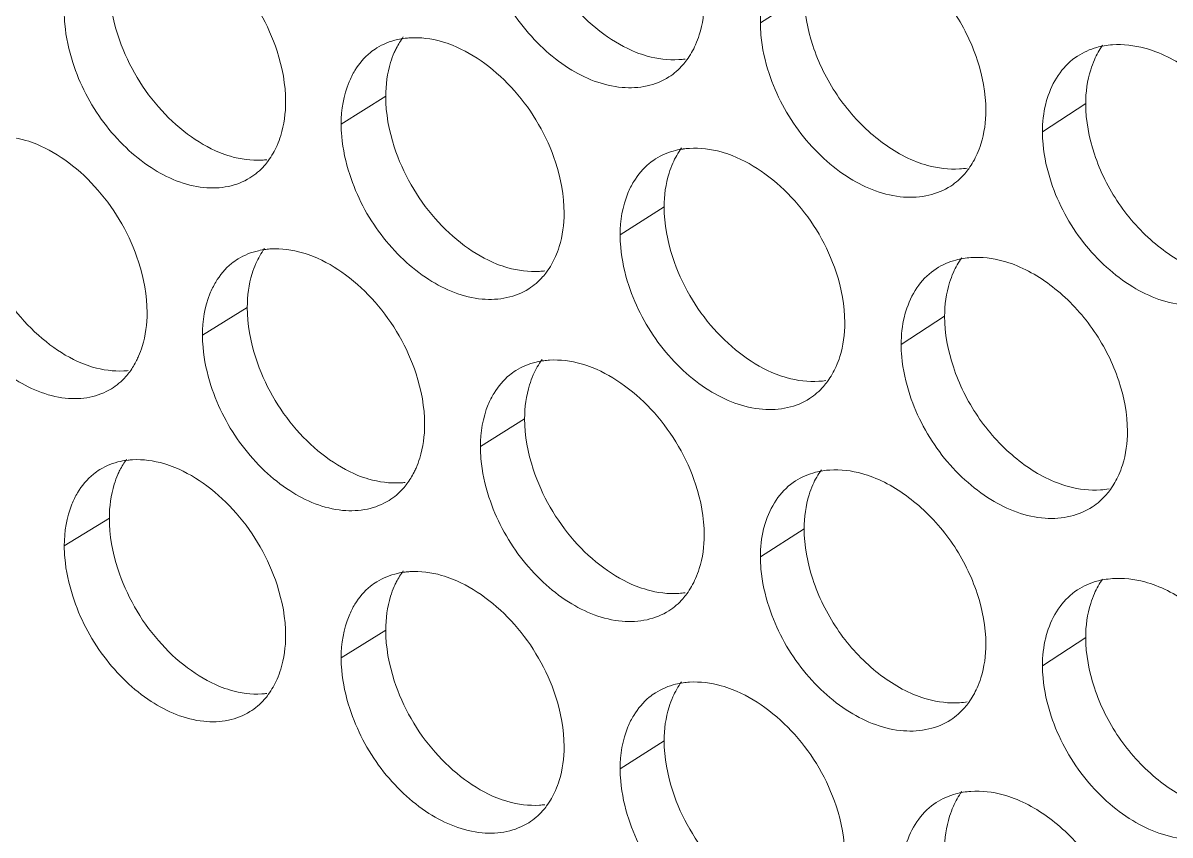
# Model space of a CAD drawing. Header units: millimetres. Extents: x 1177 to 4147, y 93 to 2194.
# Drawn here: x 2623.16 to 2640.08, y 680.4 to 692.39 of the extents above; entities that cross this region are included whole.
import ezdxf

# ---------------------------------------------------------------- set-up
doc = ezdxf.new("R2010")
doc.units = ezdxf.units.MM
doc.header["$LTSCALE"] = 0.1
doc.layers.get('0').update_dxf_attribs({"lineweight": 13})
doc.layers.add('标注', color=251, linetype='Continuous', lineweight=9)

# ---------------------------------------------------------------- blocks, each defined once
blk = doc.blocks.new('02')
for points, knots in [([(4627.348, 522.744), (4597.363, 531.299), (4553.55, 545.69), (4497.641, 568.487), (4458.71, 586.649), (4422.281, 606.068), (4388.51, 626.659), (4357.551, 648.334), (4338.416, 663.815), (4329.392, 671.722)], [0, 0, 0, 0, 0.278685, 0.411475, 0.539478, 0.662459, 0.780251, 0.892768, 1, 1, 1, 1]), ([(4626.906, 521.428), (4597.052, 529.945), (4553.424, 544.261), (4497.732, 566.923), (4458.929, 584.973), (4422.597, 604.269), (4388.892, 624.729), (4357.964, 646.263), (4338.829, 661.641), (4329.798, 669.496)], [0, 0, 0, 0, 0.278468, 0.411196, 0.539177, 0.662176, 0.780023, 0.892638, 1, 1, 1, 1]), ([(4628.518, 518.372), (4598.337, 526.935), (4554.235, 541.353), (4497.955, 564.22), (4458.766, 582.448), (4422.099, 601.945), (4388.114, 622.628), (4356.965, 644.402), (4337.717, 659.96), (4328.641, 667.907)], [0, 0, 0, 0, 0.278732, 0.411552, 0.539576, 0.662563, 0.780343, 0.892822, 1, 1, 1, 1]), ([(4328.202, 667.332), (4337.3, 659.316), (4356.601, 643.626), (4387.852, 621.677), (4421.956, 600.844), (4458.755, 581.215), (4498.091, 562.874), (4554.59, 539.876), (4598.873, 525.389), (4629.18, 516.79)], [0, 0, 0, 0, 0.107262, 0.219794, 0.337581, 0.460553, 0.588547, 0.721328, 1, 1, 1, 1])]:
    blk.add_open_spline(points, degree=3, knots=knots)
at = {"layer": '标注'}
for p, q in [((4532.96, 580.982), (4532.038, 580.39)), ((4524.143, 578.845), (4523.204, 578.26)), ((4538.893, 578.691), (4537.982, 578.095)), ((4530.01, 576.513), (4529.082, 575.923)), ((4521.226, 574.396), (4520.281, 573.814)), ((4535.921, 574.208), (4535.004, 573.614)), ((4527.071, 572.05), (4526.138, 571.463)), ((4518.32, 569.954), (4517.37, 569.374)), ((4532.96, 569.732), (4532.038, 569.14)), ((4524.143, 567.595), (4523.204, 567.01)), ((4538.893, 567.441), (4537.982, 566.845)), ((4530.01, 565.263), (4529.082, 564.673))]:
    blk.add_line(p, q, dxfattribs=at)
for centre, radius, start, end in [((4524.753, 578.385), 1.695, 93.382, 96.8256), ((4539.577, 578.199), 1.735, 93.9617, 99.8775), ((4530.215, 581.311), 1.697, 273.5926, 278.0992), ((4530.65, 576.04), 1.711, 93.6161, 98.0527), ((4521.439, 579.162), 1.666, 273.2354, 276.9082), ((4536.12, 579.024), 1.714, 273.8238, 279.3262), ((4521.82, 573.951), 1.68, 93.2591, 96.8777), ((4536.59, 573.722), 1.727, 93.8472, 99.2713), ((4527.279, 576.84), 1.689, 273.4759, 277.4824), ((4527.696, 571.584), 1.703, 93.4995, 97.4403), ((4518.536, 574.711), 1.657, 273.1165, 276.3409), ((4533.162, 574.539), 1.705, 273.7086, 278.7138), ((4518.899, 569.516), 1.671, 93.1402, 96.3143), ((4533.615, 569.253), 1.719, 93.732, 98.663), ((4524.353, 572.376), 1.681, 273.3584, 276.8634), ((4539.089, 572.266), 1.722, 273.9384, 279.9366), ((4524.753, 567.135), 1.695, 93.382, 96.8256), ((4539.577, 566.949), 1.735, 93.9617, 99.8775), ((4530.215, 570.061), 1.697, 273.5926, 278.0992), ((4530.65, 564.79), 1.711, 93.6161, 98.0527), ((4521.439, 567.912), 1.666, 273.2354, 276.9082), ((4536.12, 567.774), 1.714, 273.8238, 279.3262), ((4536.59, 562.472), 1.727, 93.8472, 99.2713), ((4527.279, 565.59), 1.689, 273.4759, 277.4824)]:
    blk.add_arc(centre, radius, start, end, dxfattribs=at)
for points, knots in [([(4527.071, 583.3), (4527.071, 582.94), (4527.249, 582.002), (4527.876, 580.91), (4528.704, 580.145), (4529.179, 579.867), (4529.422, 579.771)], [0, 0, 0, 0, 0.243106, 0.633556, 0.824063, 1, 1, 1, 1]), ([(4522.034, 578.73), (4522.034, 579.091), (4521.856, 580.03), (4521.233, 581.123), (4520.411, 581.894), (4519.939, 582.175), (4519.698, 582.273)], [0, 0, 0, 0, 0.243289, 0.634182, 0.824608, 1, 1, 1, 1]), ([(4536.79, 578.552), (4536.79, 578.912), (4536.645, 579.66), (4536.137, 580.685), (4535.377, 581.533), (4534.741, 581.939), (4534.41, 582.067)], [0, 0, 0, 0, 0.242263, 0.502569, 0.761592, 1, 1, 1, 1]), ([(4526.319, 581.647), (4526.467, 581.195), (4526.807, 580.548), (4527.441, 579.849), (4528.118, 579.312), (4528.895, 578.996), (4529.645, 579.034), (4529.97, 579.163), (4530.11, 579.252)], [0, 0, 0, 0, 0.283418, 0.424493, 0.559431, 0.79692, 0.901513, 1, 1, 1, 1]), ([(4518.32, 581.204), (4518.32, 580.844), (4518.495, 579.905), (4519.114, 578.81), (4519.933, 578.038), (4520.403, 577.757), (4520.644, 577.659)], [0, 0, 0, 0, 0.243591, 0.634592, 0.824826, 1, 1, 1, 1]), ([(4532.159, 581.155), (4532.139, 581.097), (4532.066, 580.848), (4532.038, 580.587), (4532.038, 580.39)], [0, 0, 0, 0, 0.239111, 1, 1, 1, 1]), ([(4530.672, 579.931), (4530.702, 579.999), (4530.812, 580.294), (4530.855, 580.613), (4530.855, 580.853)], [0, 0, 0, 0, 0.236789, 1, 1, 1, 1]), ([(4532.96, 580.982), (4532.96, 580.622), (4533.104, 579.874), (4533.608, 578.848), (4534.364, 577.998), (4534.999, 577.592), (4535.328, 577.464)], [0, 0, 0, 0, 0.242567, 0.503029, 0.761892, 1, 1, 1, 1]), ([(4517.37, 580.624), (4517.37, 580.537), (4517.387, 580.176), (4517.465, 579.819), (4517.549, 579.557)], [0, 0, 0, 0, 0.23931, 1, 1, 1, 1]), ([(4532.038, 580.39), (4532.038, 580.304), (4532.055, 579.943), (4532.135, 579.586), (4532.221, 579.326)], [0, 0, 0, 0, 0.239506, 1, 1, 1, 1]), ([(4524.551, 580.068), (4524.497, 580.062), (4524.288, 580.026), (4524.086, 579.947), (4523.953, 579.863)], [0, 0, 0, 0, 0.256955, 1, 1, 1, 1]), ([(4524.514, 580.097), (4524.458, 580.021), (4524.391, 579.912), (4524.337, 579.796), (4524.324, 579.767)], [0, 0, 0, 0, 0.744132, 1, 1, 1, 1]), ([(4525.55, 579.92), (4525.475, 579.95), (4525.187, 580.049), (4524.876, 580.091), (4524.653, 580.077)], [0, 0, 0, 0, 0.265285, 1, 1, 1, 1]), ([(4527.903, 576.388), (4527.903, 576.749), (4527.725, 577.688), (4527.096, 578.778), (4526.268, 579.545), (4525.793, 579.823), (4525.55, 579.92)], [0, 0, 0, 0, 0.242965, 0.633489, 0.824097, 1, 1, 1, 1]), ([(4539.279, 579.909), (4539.229, 579.9), (4539.032, 579.856), (4538.844, 579.774), (4538.719, 579.692)], [0, 0, 0, 0, 0.255872, 1, 1, 1, 1]), ([(4540.371, 579.783), (4540.295, 579.812), (4540, 579.908), (4539.684, 579.946), (4539.457, 579.93)], [0, 0, 0, 0, 0.264534, 1, 1, 1, 1]), ([(4523.953, 579.863), (4523.907, 579.834), (4523.727, 579.706), (4523.581, 579.533), (4523.494, 579.391)], [0, 0, 0, 0, 0.245938, 1, 1, 1, 1]), ([(4524.324, 579.767), (4524.294, 579.699), (4524.185, 579.403), (4524.143, 579.085), (4524.143, 578.845)], [0, 0, 0, 0, 0.236404, 1, 1, 1, 1]), ([(4529.422, 579.771), (4529.497, 579.742), (4529.786, 579.643), (4530.097, 579.603), (4530.321, 579.618)], [0, 0, 0, 0, 0.264899, 1, 1, 1, 1]), ([(4538.719, 579.692), (4538.578, 579.599), (4538.322, 579.35), (4538.163, 579.033), (4538.104, 578.863)], [0, 0, 0, 0, 0.48481, 1, 1, 1, 1]), ([(4542.768, 576.28), (4542.768, 576.64), (4542.622, 577.387), (4542.109, 578.41), (4541.344, 579.255), (4540.704, 579.657), (4540.371, 579.783)], [0, 0, 0, 0, 0.241944, 0.50194, 0.761004, 1, 1, 1, 1]), ([(4517.549, 579.557), (4517.695, 579.106), (4518.028, 578.46), (4518.651, 577.757), (4519.316, 577.216), (4520.081, 576.891), (4520.822, 576.917), (4521.144, 577.04), (4521.283, 577.126)], [0, 0, 0, 0, 0.284613, 0.426043, 0.561135, 0.798206, 0.902216, 1, 1, 1, 1]), ([(4530.11, 579.252), (4530.219, 579.321), (4530.353, 579.438), (4530.461, 579.574), (4530.488, 579.61)], [0, 0, 0, 0, 0.745196, 1, 1, 1, 1]), ([(4539.077, 579.615), (4539.047, 579.547), (4538.936, 579.251), (4538.893, 578.932), (4538.893, 578.691)], [0, 0, 0, 0, 0.237139, 1, 1, 1, 1]), ([(4523.494, 579.391), (4523.447, 579.313), (4523.27, 578.962), (4523.204, 578.56), (4523.204, 578.26)], [0, 0, 0, 0, 0.233396, 1, 1, 1, 1]), ([(4532.221, 579.326), (4532.37, 578.872), (4532.714, 578.224), (4533.356, 577.527), (4534.041, 576.993), (4534.827, 576.684), (4535.582, 576.73), (4535.909, 576.863), (4536.049, 576.954)], [0, 0, 0, 0, 0.282632, 0.423473, 0.558313, 0.796079, 0.901055, 1, 1, 1, 1]), ([(4521.853, 577.81), (4521.883, 577.878), (4521.992, 578.173), (4522.034, 578.491), (4522.034, 578.73)], [0, 0, 0, 0, 0.236346, 1, 1, 1, 1]), ([(4524.143, 578.845), (4524.143, 578.484), (4524.32, 577.546), (4524.944, 576.454), (4525.769, 575.686), (4526.243, 575.407), (4526.485, 575.31)], [0, 0, 0, 0, 0.243267, 0.6339, 0.824316, 1, 1, 1, 1]), ([(4538.104, 578.863), (4538.084, 578.804), (4538.01, 578.555), (4537.982, 578.293), (4537.982, 578.095)], [0, 0, 0, 0, 0.239305, 1, 1, 1, 1]), ([(4538.893, 578.691), (4538.893, 578.331), (4539.037, 577.584), (4539.546, 576.559), (4540.308, 575.713), (4540.946, 575.311), (4541.278, 575.185)], [0, 0, 0, 0, 0.242248, 0.5024, 0.761305, 1, 1, 1, 1]), ([(4536.606, 577.629), (4536.636, 577.697), (4536.747, 577.993), (4536.79, 578.312), (4536.79, 578.552)], [0, 0, 0, 0, 0.237083, 1, 1, 1, 1]), ([(4523.204, 578.26), (4523.204, 578.173), (4523.221, 577.812), (4523.3, 577.455), (4523.385, 577.194)], [0, 0, 0, 0, 0.239387, 1, 1, 1, 1]), ([(4516.789, 577.835), (4516.715, 577.865), (4516.43, 577.966), (4516.123, 578.01), (4515.901, 577.999)], [0, 0, 0, 0, 0.265755, 1, 1, 1, 1]), ([(4537.982, 578.095), (4537.982, 578.009), (4537.999, 577.648), (4538.079, 577.292), (4538.166, 577.032)], [0, 0, 0, 0, 0.239586, 1, 1, 1, 1]), ([(4519.116, 574.287), (4519.116, 574.648), (4518.939, 575.587), (4518.318, 576.681), (4517.499, 577.454), (4517.029, 577.737), (4516.789, 577.835)], [0, 0, 0, 0, 0.243452, 0.63453, 0.824864, 1, 1, 1, 1]), ([(4530.41, 577.734), (4530.357, 577.727), (4530.153, 577.688), (4529.957, 577.607), (4529.827, 577.524)], [0, 0, 0, 0, 0.256503, 1, 1, 1, 1]), ([(4531.446, 577.594), (4531.37, 577.624), (4531.079, 577.722), (4530.767, 577.762), (4530.542, 577.748)], [0, 0, 0, 0, 0.264979, 1, 1, 1, 1]), ([(4520.644, 577.659), (4520.718, 577.629), (4521.004, 577.529), (4521.311, 577.486), (4521.533, 577.499)], [0, 0, 0, 0, 0.265359, 1, 1, 1, 1]), ([(4521.283, 577.126), (4521.395, 577.195), (4521.532, 577.313), (4521.643, 577.451), (4521.669, 577.488)], [0, 0, 0, 0, 0.744745, 1, 1, 1, 1]), ([(4529.827, 577.524), (4529.781, 577.495), (4529.602, 577.365), (4529.457, 577.191), (4529.37, 577.048)], [0, 0, 0, 0, 0.246085, 1, 1, 1, 1]), ([(4533.817, 574.074), (4533.817, 574.434), (4533.637, 575.373), (4533.002, 576.461), (4532.168, 577.223), (4531.69, 577.499), (4531.446, 577.594)], [0, 0, 0, 0, 0.242644, 0.632801, 0.82359, 1, 1, 1, 1]), ([(4535.328, 577.464), (4535.404, 577.435), (4535.696, 577.338), (4536.009, 577.299), (4536.234, 577.314)], [0, 0, 0, 0, 0.264601, 1, 1, 1, 1]), ([(4530.192, 577.435), (4530.162, 577.367), (4530.052, 577.072), (4530.01, 576.753), (4530.01, 576.513)], [0, 0, 0, 0, 0.236699, 1, 1, 1, 1]), ([(4536.049, 576.954), (4536.159, 577.026), (4536.293, 577.144), (4536.402, 577.282), (4536.428, 577.319)], [0, 0, 0, 0, 0.74529, 1, 1, 1, 1]), ([(4523.385, 577.194), (4523.532, 576.741), (4523.869, 576.095), (4524.5, 575.395), (4525.173, 574.857), (4525.946, 574.537), (4526.693, 574.571), (4527.017, 574.698), (4527.156, 574.786)], [0, 0, 0, 0, 0.283814, 0.425007, 0.559995, 0.797345, 0.901745, 1, 1, 1, 1]), ([(4529.37, 577.048), (4529.323, 576.971), (4529.148, 576.621), (4529.082, 576.222), (4529.082, 575.923)], [0, 0, 0, 0, 0.23391, 1, 1, 1, 1]), ([(4538.166, 577.032), (4538.317, 576.577), (4538.665, 575.929), (4539.314, 575.234), (4540.007, 574.703), (4540.802, 574.4), (4541.563, 574.454), (4541.891, 574.592), (4542.032, 574.685)], [0, 0, 0, 0, 0.281854, 0.422466, 0.557209, 0.795252, 0.900604, 1, 1, 1, 1]), ([(4515.425, 576.77), (4515.425, 576.409), (4515.6, 575.47), (4516.216, 574.374), (4517.032, 573.6), (4517.5, 573.317), (4517.74, 573.219)], [0, 0, 0, 0, 0.243755, 0.63494, 0.825083, 1, 1, 1, 1]), ([(4530.01, 576.513), (4530.01, 576.152), (4530.189, 575.214), (4530.818, 574.124), (4531.649, 573.361), (4532.126, 573.084), (4532.37, 572.989)], [0, 0, 0, 0, 0.242946, 0.633213, 0.82381, 1, 1, 1, 1]), ([(4527.721, 575.467), (4527.752, 575.535), (4527.861, 575.83), (4527.903, 576.148), (4527.903, 576.388)], [0, 0, 0, 0, 0.236641, 1, 1, 1, 1]), ([(4529.082, 575.923), (4529.082, 575.837), (4529.1, 575.476), (4529.179, 575.119), (4529.265, 574.858)], [0, 0, 0, 0, 0.239466, 1, 1, 1, 1]), ([(4521.619, 575.618), (4521.566, 575.612), (4521.361, 575.577), (4521.163, 575.499), (4521.032, 575.418)], [0, 0, 0, 0, 0.256832, 1, 1, 1, 1]), ([(4522.619, 575.468), (4522.544, 575.498), (4522.257, 575.598), (4521.947, 575.64), (4521.724, 575.628)], [0, 0, 0, 0, 0.26544, 1, 1, 1, 1]), ([(4521.032, 575.418), (4520.984, 575.389), (4520.798, 575.256), (4520.648, 575.075), (4520.56, 574.927)], [0, 0, 0, 0, 0.245581, 1, 1, 1, 1]), ([(4521.406, 575.318), (4521.376, 575.25), (4521.267, 574.954), (4521.226, 574.636), (4521.226, 574.396)], [0, 0, 0, 0, 0.236256, 1, 1, 1, 1]), ([(4524.963, 571.931), (4524.963, 572.291), (4524.785, 573.23), (4524.159, 574.322), (4523.334, 575.091), (4522.86, 575.371), (4522.619, 575.468)], [0, 0, 0, 0, 0.243126, 0.633835, 0.824352, 1, 1, 1, 1]), ([(4526.485, 575.31), (4526.56, 575.281), (4526.848, 575.182), (4527.158, 575.141), (4527.381, 575.154)], [0, 0, 0, 0, 0.265051, 1, 1, 1, 1]), ([(4536.312, 575.427), (4536.261, 575.419), (4536.062, 575.376), (4535.871, 575.294), (4535.744, 575.212)], [0, 0, 0, 0, 0.256076, 1, 1, 1, 1]), ([(4537.385, 575.297), (4537.309, 575.326), (4537.016, 575.423), (4536.701, 575.461), (4536.474, 575.446)], [0, 0, 0, 0, 0.264681, 1, 1, 1, 1]), ([(4539.773, 571.787), (4539.773, 572.147), (4539.628, 572.895), (4539.118, 573.919), (4538.355, 574.766), (4537.717, 575.17), (4537.385, 575.297)], [0, 0, 0, 0, 0.242103, 0.502254, 0.761298, 1, 1, 1, 1]), ([(4514.648, 575.124), (4514.793, 574.673), (4515.124, 574.027), (4515.744, 573.324), (4516.404, 572.782), (4517.165, 572.453), (4517.903, 572.475), (4518.224, 572.596), (4518.362, 572.681)], [0, 0, 0, 0, 0.285015, 0.426566, 0.56171, 0.798641, 0.902454, 1, 1, 1, 1]), ([(4527.156, 574.786), (4527.265, 574.855), (4527.399, 574.97), (4527.507, 575.105), (4527.534, 575.141)], [0, 0, 0, 0, 0.745148, 1, 1, 1, 1]), ([(4535.744, 575.212), (4535.602, 575.12), (4535.344, 574.87), (4535.185, 574.551), (4535.126, 574.381)], [0, 0, 0, 0, 0.484433, 1, 1, 1, 1]), ([(4536.105, 575.132), (4536.074, 575.063), (4535.964, 574.768), (4535.921, 574.449), (4535.921, 574.208)], [0, 0, 0, 0, 0.236993, 1, 1, 1, 1]), ([(4520.56, 574.927), (4520.514, 574.849), (4520.344, 574.502), (4520.281, 574.109), (4520.281, 573.814)], [0, 0, 0, 0, 0.233434, 1, 1, 1, 1]), ([(4529.265, 574.858), (4529.413, 574.405), (4529.755, 573.758), (4530.393, 573.059), (4531.074, 572.524), (4531.856, 572.211), (4532.608, 572.253), (4532.934, 572.384), (4533.074, 572.474)], [0, 0, 0, 0, 0.283024, 0.423982, 0.55887, 0.796498, 0.901283, 1, 1, 1, 1]), ([(4521.226, 574.396), (4521.226, 574.036), (4521.402, 573.097), (4522.024, 572.004), (4522.845, 571.233), (4523.318, 570.953), (4523.559, 570.856)], [0, 0, 0, 0, 0.243429, 0.634245, 0.824571, 1, 1, 1, 1]), ([(4535.126, 574.381), (4535.106, 574.322), (4535.033, 574.073), (4535.004, 573.812), (4535.004, 573.614)], [0, 0, 0, 0, 0.239208, 1, 1, 1, 1]), ([(4518.936, 573.366), (4518.965, 573.434), (4519.074, 573.729), (4519.116, 574.047), (4519.116, 574.287)], [0, 0, 0, 0, 0.236199, 1, 1, 1, 1]), ([(4535.921, 574.208), (4535.921, 573.848), (4536.065, 573.1), (4536.572, 572.075), (4537.331, 571.227), (4537.967, 570.823), (4538.298, 570.696)], [0, 0, 0, 0, 0.242407, 0.502714, 0.761597, 1, 1, 1, 1]), ([(4533.633, 573.151), (4533.664, 573.22), (4533.774, 573.515), (4533.817, 573.834), (4533.817, 574.074)], [0, 0, 0, 0, 0.236936, 1, 1, 1, 1]), ([(4520.281, 573.814), (4520.281, 573.727), (4520.299, 573.366), (4520.377, 573.009), (4520.461, 572.747)], [0, 0, 0, 0, 0.239348, 1, 1, 1, 1]), ([(4535.004, 573.614), (4535.004, 573.528), (4535.022, 573.167), (4535.102, 572.811), (4535.188, 572.55)], [0, 0, 0, 0, 0.239546, 1, 1, 1, 1]), ([(4518.75, 573.041), (4518.805, 573.116), (4518.87, 573.224), (4518.923, 573.337), (4518.936, 573.366)], [0, 0, 0, 0, 0.744058, 1, 1, 1, 1]), ([(4517.74, 573.219), (4517.814, 573.188), (4518.098, 573.088), (4518.405, 573.044), (4518.626, 573.057)], [0, 0, 0, 0, 0.265516, 1, 1, 1, 1]), ([(4527.475, 573.273), (4527.422, 573.266), (4527.215, 573.229), (4527.016, 573.148), (4526.884, 573.065)], [0, 0, 0, 0, 0.256726, 1, 1, 1, 1]), ([(4528.493, 573.129), (4528.417, 573.159), (4528.127, 573.257), (4527.816, 573.298), (4527.592, 573.284)], [0, 0, 0, 0, 0.265131, 1, 1, 1, 1]), ([(4530.855, 569.603), (4530.855, 569.963), (4530.675, 570.902), (4530.044, 571.991), (4529.212, 572.755), (4528.736, 573.033), (4528.493, 573.129)], [0, 0, 0, 0, 0.242804, 0.633144, 0.823843, 1, 1, 1, 1]), ([(4518.362, 572.681), (4518.475, 572.75), (4518.612, 572.867), (4518.723, 573.005), (4518.75, 573.041)], [0, 0, 0, 0, 0.744664, 1, 1, 1, 1]), ([(4526.884, 573.065), (4526.838, 573.036), (4526.659, 572.907), (4526.513, 572.733), (4526.427, 572.591)], [0, 0, 0, 0, 0.246012, 1, 1, 1, 1]), ([(4527.253, 572.973), (4527.223, 572.904), (4527.113, 572.609), (4527.071, 572.29), (4527.071, 572.05)], [0, 0, 0, 0, 0.236551, 1, 1, 1, 1]), ([(4532.37, 572.989), (4532.445, 572.96), (4532.736, 572.862), (4533.048, 572.823), (4533.272, 572.838)], [0, 0, 0, 0, 0.264749, 1, 1, 1, 1]), ([(4520.461, 572.747), (4520.608, 572.295), (4520.943, 571.649), (4521.57, 570.947), (4522.239, 570.408), (4523.008, 570.086), (4523.752, 570.116), (4524.075, 570.241), (4524.214, 570.327)], [0, 0, 0, 0, 0.284212, 0.425524, 0.560563, 0.797774, 0.901979, 1, 1, 1, 1]), ([(4533.074, 572.474), (4533.184, 572.545), (4533.317, 572.663), (4533.426, 572.8), (4533.452, 572.836)], [0, 0, 0, 0, 0.745243, 1, 1, 1, 1]), ([(4526.427, 572.591), (4526.379, 572.513), (4526.203, 572.163), (4526.138, 571.763), (4526.138, 571.463)], [0, 0, 0, 0, 0.233654, 1, 1, 1, 1]), ([(4535.188, 572.55), (4535.338, 572.096), (4535.684, 571.448), (4536.329, 570.752), (4537.019, 570.22), (4537.809, 569.913), (4538.567, 569.963), (4538.895, 570.099), (4539.035, 570.191)], [0, 0, 0, 0, 0.282242, 0.422968, 0.557759, 0.795664, 0.900828, 1, 1, 1, 1]), ([(4524.782, 571.01), (4524.812, 571.078), (4524.921, 571.373), (4524.963, 571.691), (4524.963, 571.931)], [0, 0, 0, 0, 0.236494, 1, 1, 1, 1]), ([(4527.071, 572.05), (4527.071, 571.69), (4527.249, 570.752), (4527.876, 569.66), (4528.704, 568.895), (4529.179, 568.617), (4529.422, 568.521)], [0, 0, 0, 0, 0.243106, 0.633556, 0.824063, 1, 1, 1, 1]), ([(4539.589, 570.864), (4539.619, 570.932), (4539.73, 571.228), (4539.773, 571.547), (4539.773, 571.787)], [0, 0, 0, 0, 0.23723, 1, 1, 1, 1]), ([(4526.138, 571.463), (4526.138, 571.377), (4526.155, 571.016), (4526.234, 570.659), (4526.319, 570.397)], [0, 0, 0, 0, 0.239426, 1, 1, 1, 1]), ([(4518.684, 571.2), (4518.63, 571.125), (4518.565, 571.018), (4518.512, 570.905), (4518.499, 570.876)], [0, 0, 0, 0, 0.744038, 1, 1, 1, 1]), ([(4519.698, 571.023), (4519.624, 571.053), (4519.338, 571.154), (4519.03, 571.197), (4518.807, 571.185)], [0, 0, 0, 0, 0.265596, 1, 1, 1, 1]), ([(4518.122, 570.98), (4518.074, 570.95), (4517.887, 570.818), (4517.737, 570.637), (4517.649, 570.488)], [0, 0, 0, 0, 0.245477, 1, 1, 1, 1]), ([(4518.715, 571.177), (4518.662, 571.171), (4518.455, 571.138), (4518.255, 571.061), (4518.122, 570.98)], [0, 0, 0, 0, 0.257038, 1, 1, 1, 1]), ([(4522.034, 567.48), (4522.034, 567.841), (4521.856, 568.78), (4521.233, 569.873), (4520.411, 570.644), (4519.939, 570.925), (4519.698, 571.023)], [0, 0, 0, 0, 0.243289, 0.634182, 0.824608, 1, 1, 1, 1]), ([(4524.591, 570.679), (4524.647, 570.755), (4524.714, 570.864), (4524.769, 570.98), (4524.782, 571.01)], [0, 0, 0, 0, 0.744156, 1, 1, 1, 1]), ([(4533.356, 570.952), (4533.304, 570.944), (4533.102, 570.904), (4532.909, 570.822), (4532.78, 570.74)], [0, 0, 0, 0, 0.256287, 1, 1, 1, 1]), ([(4534.41, 570.817), (4534.334, 570.847), (4534.042, 570.944), (4533.729, 570.983), (4533.503, 570.968)], [0, 0, 0, 0, 0.264829, 1, 1, 1, 1]), ([(4518.499, 570.876), (4518.469, 570.808), (4518.361, 570.512), (4518.32, 570.194), (4518.32, 569.954)], [0, 0, 0, 0, 0.236109, 1, 1, 1, 1]), ([(4523.559, 570.856), (4523.633, 570.826), (4523.92, 570.727), (4524.229, 570.685), (4524.452, 570.698)], [0, 0, 0, 0, 0.265204, 1, 1, 1, 1]), ([(4532.78, 570.74), (4532.637, 570.648), (4532.377, 570.397), (4532.218, 570.077), (4532.159, 569.905)], [0, 0, 0, 0, 0.484049, 1, 1, 1, 1]), ([(4536.79, 567.302), (4536.79, 567.662), (4536.645, 568.41), (4536.137, 569.435), (4535.377, 570.283), (4534.741, 570.689), (4534.41, 570.817)], [0, 0, 0, 0, 0.242263, 0.502569, 0.761592, 1, 1, 1, 1]), ([(4538.298, 570.696), (4538.374, 570.667), (4538.667, 570.57), (4538.981, 570.533), (4539.207, 570.548)], [0, 0, 0, 0, 0.264454, 1, 1, 1, 1]), ([(4517.649, 570.488), (4517.603, 570.411), (4517.433, 570.064), (4517.37, 569.67), (4517.37, 569.374)], [0, 0, 0, 0, 0.233202, 1, 1, 1, 1]), ([(4524.214, 570.327), (4524.323, 570.395), (4524.456, 570.51), (4524.565, 570.644), (4524.591, 570.679)], [0, 0, 0, 0, 0.745099, 1, 1, 1, 1]), ([(4533.143, 570.655), (4533.113, 570.587), (4533.003, 570.291), (4532.96, 569.972), (4532.96, 569.732)], [0, 0, 0, 0, 0.236846, 1, 1, 1, 1]), ([(4539.035, 570.191), (4539.145, 570.263), (4539.279, 570.383), (4539.388, 570.522), (4539.415, 570.559)], [0, 0, 0, 0, 0.745335, 1, 1, 1, 1]), ([(4526.319, 570.397), (4526.467, 569.945), (4526.807, 569.298), (4527.441, 568.599), (4528.118, 568.062), (4528.895, 567.746), (4529.645, 567.784), (4529.97, 567.913), (4530.11, 568.002)], [0, 0, 0, 0, 0.283418, 0.424493, 0.559431, 0.79692, 0.901513, 1, 1, 1, 1]), ([(4518.32, 569.954), (4518.32, 569.594), (4518.495, 568.655), (4519.114, 567.56), (4519.933, 566.788), (4520.403, 566.507), (4520.644, 566.409)], [0, 0, 0, 0, 0.243591, 0.634592, 0.824826, 1, 1, 1, 1]), ([(4532.159, 569.905), (4532.139, 569.847), (4532.066, 569.598), (4532.038, 569.337), (4532.038, 569.14)], [0, 0, 0, 0, 0.239111, 1, 1, 1, 1]), ([(4532.96, 569.732), (4532.96, 569.372), (4533.104, 568.624), (4533.608, 567.598), (4534.364, 566.748), (4534.999, 566.342), (4535.328, 566.214)], [0, 0, 0, 0, 0.242567, 0.503029, 0.761892, 1, 1, 1, 1]), ([(4530.672, 568.681), (4530.702, 568.749), (4530.812, 569.044), (4530.855, 569.363), (4530.855, 569.603)], [0, 0, 0, 0, 0.236789, 1, 1, 1, 1]), ([(4517.37, 569.374), (4517.37, 569.287), (4517.387, 568.926), (4517.465, 568.569), (4517.549, 568.307)], [0, 0, 0, 0, 0.23931, 1, 1, 1, 1]), ([(4532.038, 569.14), (4532.038, 569.054), (4532.055, 568.693), (4532.135, 568.336), (4532.221, 568.076)], [0, 0, 0, 0, 0.239506, 1, 1, 1, 1]), ([(4524.551, 568.818), (4524.497, 568.812), (4524.288, 568.776), (4524.086, 568.697), (4523.953, 568.613)], [0, 0, 0, 0, 0.256955, 1, 1, 1, 1]), ([(4524.514, 568.847), (4524.458, 568.771), (4524.391, 568.662), (4524.337, 568.546), (4524.324, 568.517)], [0, 0, 0, 0, 0.744132, 1, 1, 1, 1]), ([(4525.55, 568.67), (4525.475, 568.7), (4525.187, 568.799), (4524.876, 568.841), (4524.653, 568.827)], [0, 0, 0, 0, 0.265285, 1, 1, 1, 1]), ([(4523.953, 568.613), (4523.907, 568.584), (4523.727, 568.456), (4523.581, 568.283), (4523.494, 568.141)], [0, 0, 0, 0, 0.245938, 1, 1, 1, 1]), ([(4527.903, 565.138), (4527.903, 565.499), (4527.725, 566.438), (4527.096, 567.528), (4526.268, 568.295), (4525.793, 568.573), (4525.55, 568.67)], [0, 0, 0, 0, 0.242965, 0.633489, 0.824097, 1, 1, 1, 1]), ([(4529.422, 568.521), (4529.497, 568.492), (4529.786, 568.393), (4530.097, 568.353), (4530.321, 568.368)], [0, 0, 0, 0, 0.264899, 1, 1, 1, 1]), ([(4539.279, 568.659), (4539.229, 568.65), (4539.032, 568.606), (4538.844, 568.524), (4538.719, 568.442)], [0, 0, 0, 0, 0.255872, 1, 1, 1, 1]), ([(4540.371, 568.533), (4540.295, 568.562), (4540, 568.658), (4539.684, 568.696), (4539.457, 568.68)], [0, 0, 0, 0, 0.264534, 1, 1, 1, 1]), ([(4542.768, 565.03), (4542.768, 565.39), (4542.622, 566.137), (4542.109, 567.16), (4541.344, 568.005), (4540.704, 568.407), (4540.371, 568.533)], [0, 0, 0, 0, 0.241944, 0.50194, 0.761004, 1, 1, 1, 1]), ([(4517.549, 568.307), (4517.695, 567.856), (4518.028, 567.21), (4518.651, 566.507), (4519.316, 565.966), (4520.081, 565.641), (4520.822, 565.667), (4521.144, 565.79), (4521.283, 565.876)], [0, 0, 0, 0, 0.284613, 0.426043, 0.561135, 0.798206, 0.902216, 1, 1, 1, 1]), ([(4524.324, 568.517), (4524.294, 568.449), (4524.185, 568.153), (4524.143, 567.835), (4524.143, 567.595)], [0, 0, 0, 0, 0.236404, 1, 1, 1, 1]), ([(4530.11, 568.002), (4530.219, 568.071), (4530.353, 568.188), (4530.461, 568.324), (4530.488, 568.36)], [0, 0, 0, 0, 0.745196, 1, 1, 1, 1]), ([(4538.719, 568.442), (4538.578, 568.349), (4538.322, 568.1), (4538.163, 567.783), (4538.104, 567.613)], [0, 0, 0, 0, 0.48481, 1, 1, 1, 1]), ([(4539.077, 568.365), (4539.047, 568.297), (4538.936, 568.001), (4538.893, 567.682), (4538.893, 567.441)], [0, 0, 0, 0, 0.237139, 1, 1, 1, 1]), ([(4523.494, 568.141), (4523.447, 568.063), (4523.27, 567.712), (4523.204, 567.31), (4523.204, 567.01)], [0, 0, 0, 0, 0.233396, 1, 1, 1, 1]), ([(4532.221, 568.076), (4532.37, 567.622), (4532.714, 566.974), (4533.356, 566.277), (4534.041, 565.743), (4534.827, 565.434), (4535.582, 565.48), (4535.909, 565.613), (4536.049, 565.704)], [0, 0, 0, 0, 0.282632, 0.423473, 0.558313, 0.796079, 0.901055, 1, 1, 1, 1]), ([(4524.143, 567.595), (4524.143, 567.234), (4524.32, 566.296), (4524.944, 565.204), (4525.769, 564.436), (4526.243, 564.157), (4526.485, 564.06)], [0, 0, 0, 0, 0.243267, 0.6339, 0.824316, 1, 1, 1, 1]), ([(4538.104, 567.613), (4538.084, 567.554), (4538.01, 567.305), (4537.982, 567.043), (4537.982, 566.845)], [0, 0, 0, 0, 0.239305, 1, 1, 1, 1]), ([(4521.853, 566.56), (4521.883, 566.628), (4521.992, 566.923), (4522.034, 567.241), (4522.034, 567.48)], [0, 0, 0, 0, 0.236346, 1, 1, 1, 1]), ([(4538.893, 567.441), (4538.893, 567.081), (4539.037, 566.334), (4539.546, 565.309), (4540.308, 564.463), (4540.946, 564.061), (4541.278, 563.935)], [0, 0, 0, 0, 0.242248, 0.5024, 0.761305, 1, 1, 1, 1]), ([(4536.606, 566.379), (4536.636, 566.447), (4536.747, 566.743), (4536.79, 567.062), (4536.79, 567.302)], [0, 0, 0, 0, 0.237083, 1, 1, 1, 1]), ([(4523.204, 567.01), (4523.204, 566.923), (4523.221, 566.562), (4523.3, 566.205), (4523.385, 565.944)], [0, 0, 0, 0, 0.239387, 1, 1, 1, 1]), ([(4537.982, 566.845), (4537.982, 566.759), (4537.999, 566.398), (4538.079, 566.042), (4538.166, 565.782)], [0, 0, 0, 0, 0.239586, 1, 1, 1, 1]), ([(4520.644, 566.409), (4520.718, 566.379), (4521.004, 566.279), (4521.311, 566.236), (4521.533, 566.249)], [0, 0, 0, 0, 0.265359, 1, 1, 1, 1]), ([(4530.41, 566.484), (4530.357, 566.477), (4530.153, 566.438), (4529.957, 566.357), (4529.827, 566.274)], [0, 0, 0, 0, 0.256503, 1, 1, 1, 1]), ([(4531.446, 566.344), (4531.37, 566.374), (4531.079, 566.472), (4530.767, 566.512), (4530.542, 566.498)], [0, 0, 0, 0, 0.264979, 1, 1, 1, 1]), ([(4533.817, 562.824), (4533.817, 563.184), (4533.637, 564.123), (4533.002, 565.211), (4532.168, 565.973), (4531.69, 566.249), (4531.446, 566.344)], [0, 0, 0, 0, 0.242644, 0.632801, 0.82359, 1, 1, 1, 1]), ([(4521.283, 565.876), (4521.395, 565.945), (4521.532, 566.063), (4521.643, 566.201), (4521.669, 566.238)], [0, 0, 0, 0, 0.744745, 1, 1, 1, 1]), ([(4529.827, 566.274), (4529.781, 566.245), (4529.602, 566.115), (4529.457, 565.941), (4529.37, 565.798)], [0, 0, 0, 0, 0.246085, 1, 1, 1, 1]), ([(4530.192, 566.185), (4530.162, 566.117), (4530.052, 565.822), (4530.01, 565.503), (4530.01, 565.263)], [0, 0, 0, 0, 0.236699, 1, 1, 1, 1]), ([(4535.328, 566.214), (4535.404, 566.185), (4535.696, 566.088), (4536.009, 566.049), (4536.234, 566.064)], [0, 0, 0, 0, 0.264601, 1, 1, 1, 1]), ([(4523.385, 565.944), (4523.532, 565.491), (4523.869, 564.845), (4524.5, 564.145), (4525.173, 563.607), (4525.946, 563.287), (4526.693, 563.321), (4527.017, 563.448), (4527.156, 563.536)], [0, 0, 0, 0, 0.283814, 0.425007, 0.559995, 0.797345, 0.901745, 1, 1, 1, 1]), ([(4536.049, 565.704), (4536.159, 565.776), (4536.293, 565.894), (4536.402, 566.032), (4536.428, 566.069)], [0, 0, 0, 0, 0.74529, 1, 1, 1, 1]), ([(4529.37, 565.798), (4529.323, 565.721), (4529.148, 565.371), (4529.082, 564.972), (4529.082, 564.673)], [0, 0, 0, 0, 0.23391, 1, 1, 1, 1]), ([(4538.166, 565.782), (4538.317, 565.327), (4538.665, 564.679), (4539.314, 563.984), (4540.007, 563.453), (4540.802, 563.15), (4541.563, 563.204), (4541.891, 563.342), (4542.032, 563.435)], [0, 0, 0, 0, 0.281854, 0.422466, 0.557209, 0.795252, 0.900604, 1, 1, 1, 1]), ([(4527.721, 564.217), (4527.752, 564.285), (4527.861, 564.58), (4527.903, 564.898), (4527.903, 565.138)], [0, 0, 0, 0, 0.236641, 1, 1, 1, 1]), ([(4530.01, 565.263), (4530.01, 564.902), (4530.189, 563.964), (4530.818, 562.874), (4531.649, 562.111), (4532.126, 561.834), (4532.37, 561.739)], [0, 0, 0, 0, 0.242946, 0.633213, 0.82381, 1, 1, 1, 1]), ([(4529.082, 564.673), (4529.082, 564.587), (4529.1, 564.226), (4529.179, 563.869), (4529.265, 563.608)], [0, 0, 0, 0, 0.239466, 1, 1, 1, 1]), ([(4536.312, 564.177), (4536.261, 564.169), (4536.062, 564.126), (4535.871, 564.044), (4535.744, 563.962)], [0, 0, 0, 0, 0.256076, 1, 1, 1, 1]), ([(4537.385, 564.047), (4537.309, 564.076), (4537.016, 564.173), (4536.701, 564.211), (4536.474, 564.196)], [0, 0, 0, 0, 0.264681, 1, 1, 1, 1]), ([(4526.485, 564.06), (4526.56, 564.031), (4526.848, 563.932), (4527.158, 563.891), (4527.381, 563.904)], [0, 0, 0, 0, 0.265051, 1, 1, 1, 1]), ([(4535.744, 563.962), (4535.602, 563.87), (4535.344, 563.62), (4535.185, 563.301), (4535.126, 563.131)], [0, 0, 0, 0, 0.484433, 1, 1, 1, 1]), ([(4539.773, 560.537), (4539.773, 560.897), (4539.628, 561.645), (4539.118, 562.669), (4538.355, 563.516), (4537.717, 563.92), (4537.385, 564.047)], [0, 0, 0, 0, 0.242103, 0.502254, 0.761298, 1, 1, 1, 1]), ([(4527.156, 563.536), (4527.265, 563.605), (4527.399, 563.72), (4527.507, 563.855), (4527.534, 563.891)], [0, 0, 0, 0, 0.745148, 1, 1, 1, 1]), ([(4536.105, 563.882), (4536.074, 563.813), (4535.964, 563.518), (4535.921, 563.199), (4535.921, 562.958)], [0, 0, 0, 0, 0.236993, 1, 1, 1, 1]), ([(4529.265, 563.608), (4529.413, 563.155), (4529.755, 562.508), (4530.393, 561.809), (4531.074, 561.274), (4531.856, 560.961), (4532.608, 561.003), (4532.934, 561.134), (4533.074, 561.224)], [0, 0, 0, 0, 0.283024, 0.423982, 0.55887, 0.796498, 0.901283, 1, 1, 1, 1])]:
    blk.add_open_spline(points, degree=3, knots=knots, dxfattribs=at)
for points in [[(4530.488, 579.61), (4530.561, 579.709), (4530.622, 579.818), (4530.672, 579.931)], [(4539.25, 579.92), (4539.182, 579.825), (4539.124, 579.722), (4539.077, 579.615)], [(4521.669, 577.488), (4521.742, 577.588), (4521.804, 577.697), (4521.853, 577.81)], [(4530.376, 577.756), (4530.303, 577.656), (4530.242, 577.548), (4530.192, 577.435)], [(4536.428, 577.319), (4536.498, 577.415), (4536.557, 577.52), (4536.606, 577.629)], [(4521.589, 575.639), (4521.516, 575.539), (4521.455, 575.431), (4521.406, 575.318)], [(4527.534, 575.141), (4527.608, 575.242), (4527.671, 575.352), (4527.721, 575.467)], [(4536.282, 575.442), (4536.212, 575.345), (4536.153, 575.24), (4536.105, 575.132)], [(4527.44, 573.298), (4527.365, 573.197), (4527.303, 573.087), (4527.253, 572.973)], [(4533.452, 572.836), (4533.524, 572.934), (4533.584, 573.04), (4533.633, 573.151)], [(4533.324, 570.97), (4533.252, 570.872), (4533.192, 570.766), (4533.143, 570.655)], [(4539.415, 570.559), (4539.483, 570.654), (4539.541, 570.757), (4539.589, 570.864)], [(4530.488, 568.36), (4530.561, 568.459), (4530.622, 568.568), (4530.672, 568.681)], [(4539.25, 568.67), (4539.182, 568.575), (4539.124, 568.472), (4539.077, 568.365)], [(4521.669, 566.238), (4521.742, 566.338), (4521.804, 566.447), (4521.853, 566.56)], [(4530.376, 566.506), (4530.303, 566.406), (4530.242, 566.298), (4530.192, 566.185)], [(4536.428, 566.069), (4536.498, 566.165), (4536.557, 566.27), (4536.606, 566.379)], [(4527.534, 563.891), (4527.608, 563.992), (4527.671, 564.102), (4527.721, 564.217)], [(4536.282, 564.192), (4536.212, 564.095), (4536.153, 563.99), (4536.105, 563.882)]]:
    blk.add_open_spline(points, degree=3, dxfattribs=at)

msp = doc.modelspace()

# ---------------------------------------------------------------- block references
at = {"xscale": 0.7, "yscale": 0.7, "zscale": 0.7}
msp.add_blockref('02', (-538.391, 286.112), dxfattribs=at)

doc.saveas('drawing.dxf')
